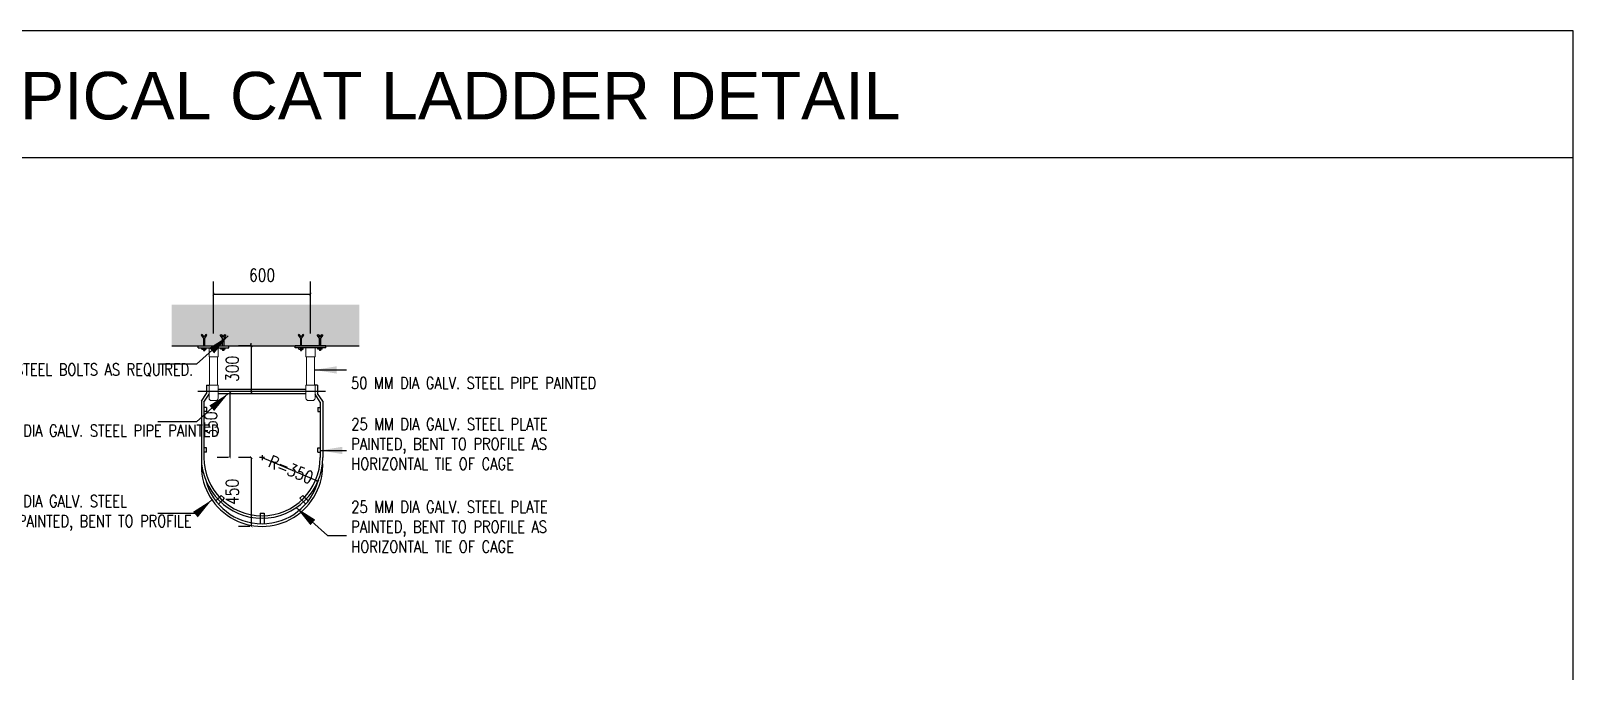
# Model space of a CAD drawing. Header units: centimetres. Extents: x -5119 to 2082, y -6603 to -947.
# Drawn here: x -355 to 2082, y -1958 to -947 of the extents above; entities that cross this region are included whole.
import ezdxf
from ezdxf.enums import TextEntityAlignment as Align

# ---------------------------------------------------------------- set-up
doc = ezdxf.new("R2010")
doc.units = ezdxf.units.CM
doc.header["$LTSCALE"] = 100
doc.header["$MEASUREMENT"] = 0
for name, color, linetype in [('A807-Details-Railing and Cat ladder$0$A-CONC', 5, 'Continuous'), ('A807-Details-Railing and Cat ladder$0$A-GRID', 5, 'Continuous'), ('A807-Details-Railing and Cat ladder$0$A-HATH-CONC', 253, 'Continuous'), ('A807-Details-Railing and Cat ladder$0$A-LEAD', 8, 'Continuous'), ('A807-Details-Railing and Cat ladder$0$A-LITE', 2, 'Continuous'), ('A807-Details-Railing and Cat ladder$0$A-MATEL', 3, 'Continuous'), ('A807-Details-Railing and Cat ladder$0$A-STAIR', 9, 'Continuous'), ('A807-Details-Railing and Cat ladder$0$D-RAIL-WORK_03$0$A-NOTE', 3, 'Continuous'), ('A807-Details-Railing and Cat ladder$0$LITE3', 8, 'Continuous'), ('SHEET', 1, 'Continuous'), ('TEXT', 3, 'Continuous'), ('WALL', 7, 'Continuous')]:
    doc.layers.add(name, color=color, linetype=linetype)
doc.layers.add('A807-Details-Railing and Cat ladder$0$A-RAIL', color=4, linetype='Continuous', lineweight=18)
doc.styles.add('A807-Details-Railing and Cat ladder$0$ARIAL', font='arial.ttf', dxfattribs={"width": 0.9})
doc.styles.add('A807-Details-Railing and Cat ladder$0$D-RAIL-WORK_03$0$NOTES', font='romans.shx', dxfattribs={"width": 0.8})
doc.styles.add('A807-Details-Railing and Cat ladder$0$DIM1', font='simplex.shx', dxfattribs={"width": 0.8})
doc.styles.add('ART', font='arial.ttf')
doc.dimstyles.new('A807-Details-Railing and Cat ladder$0$A-20-DIM-INT', dxfattribs={"dimscale": 20, "dimtxt": 2.5, "dimasz": 0.2, "dimexe": 1, "dimexo": 1, "dimgap": 1, "dimtad": 1, "dimlfac": 0.001, "dimdsep": 46, "dimtxsty": 'A807-Details-Railing and Cat ladder$0$ARIAL', "dimblk": 'A807-Details-Railing and Cat ladder$0$_ARCHTICK', "dimcen": 0.025, "dimclrd": 8, "dimclre": 8, "dimclrt": 7, "dimazin": 2, "dimtfac": 1, "dimtix": 1, "dimtmove": 2, "dimatfit": 3, "dimfxl": 1, "dimtolj": 1, "dimtzin": 0, "dimlwd": -1, "dimlwe": -1, "dimarcsym": 0})
doc.dimstyles.new('A807-Details-Railing and Cat ladder$0$SC10', dxfattribs={"dimscale": 0.1, "dimtxt": 200, "dimasz": 100, "dimexe": 100, "dimexo": 60, "dimgap": 100, "dimtad": 1, "dimlfac": 0.001, "dimdsep": 46, "dimtxsty": 'A807-Details-Railing and Cat ladder$0$DIM1', "dimblk": 'A807-Details-Railing and Cat ladder$0$_ARCHTICK', "dimcen": 2.5, "dimdle": 100, "dimclrd": 8, "dimclre": 8, "dimclrt": 2, "dimadec": 0, "dimazin": 0, "dimtfac": 1, "dimtix": 1, "dimtmove": 2, "dimatfit": 3, "dimfxl": 1, "dimtolj": 1, "dimtzin": 0, "dimarcsym": 0})

# ---------------------------------------------------------------- blocks, each defined once
blk = doc.blocks.new('A807-Details-Railing and Cat ladder$0$_ARCHTICK')
at = {"color": 0, "linetype": 'ByBlock', "const_width": 0.15}
blk.add_lwpolyline([(-0.5, -0.5), (0.5, 0.5)], dxfattribs=at)
blk = doc.blocks.new('*D19')
at = {"layer": 'A807-Details-Railing and Cat ladder$0$A-HATH-CONC', "color": 8, "ltscale": 0.8, "transparency": 16777216}
for p, q in [((-41.2, -1516.6), (-60.6, -1516.6)), ((-40.6, -1516.6), (-40.6, -1620.7)), ((-42.6, -1620.7), (-60.6, -1620.7))]:
    blk.add_line(p, q, dxfattribs=at)
at = {"layer": 'Defpoints', "color": 0, "ltscale": 0.8, "transparency": 16777216}
for p in [(-21.2, -1516.6), (-40.6, -1620.7), (-22.6, -1620.7)]:
    blk.add_point(p, dxfattribs=at)
at = {"layer": 'A807-Details-Railing and Cat ladder$0$A-HATH-CONC', "color": 8, "ltscale": 0.8, "transparency": 16777216, "xscale": 4, "yscale": 4, "zscale": 4}
for p, rotation in [((-40.6, -1516.6), 90), ((-40.6, -1620.7), 270)]:
    blk.add_blockref('A807-Details-Railing and Cat ladder$0$_ARCHTICK', p, dxfattribs=dict(at, rotation=rotation))
at = {"layer": 'A807-Details-Railing and Cat ladder$0$A-HATH-CONC', "color": 7, "ltscale": 0.8, "transparency": 16777216, "insert": (-70.6, -1568.6), "char_height": 20, "attachment_point": 5, "rotation": 90, "style": 'A807-Details-Railing and Cat ladder$0$DIM1'}
blk.add_mtext('\\A1;350', dxfattribs=at)
blk = doc.blocks.new('*D20')
at = {"layer": 'A807-Details-Railing and Cat ladder$0$A-HATH-CONC', "color": 8, "ltscale": 0.8, "transparency": 16777216}
for p, q in [((-7.4, -1620.7), (-26.8, -1620.7)), ((-6.8, -1620.7), (-6.8, -1729.4)), ((-8.9, -1729.4), (-26.8, -1729.4))]:
    blk.add_line(p, q, dxfattribs=at)
at = {"layer": 'Defpoints', "color": 0, "ltscale": 0.8, "transparency": 16777216}
for p in [(12.6, -1620.7), (-6.8, -1729.4), (11.1, -1729.4)]:
    blk.add_point(p, dxfattribs=at)
at = {"layer": 'A807-Details-Railing and Cat ladder$0$A-HATH-CONC', "color": 8, "ltscale": 0.8, "transparency": 16777216, "xscale": 4, "yscale": 4, "zscale": 4}
for p, rotation in [((-6.8, -1620.7), 90), ((-6.8, -1729.4), 270)]:
    blk.add_blockref('A807-Details-Railing and Cat ladder$0$_ARCHTICK', p, dxfattribs=dict(at, rotation=rotation))
at = {"layer": 'A807-Details-Railing and Cat ladder$0$A-HATH-CONC', "color": 7, "ltscale": 0.8, "transparency": 16777216, "insert": (-36.8, -1675), "char_height": 20, "attachment_point": 5, "rotation": 90, "style": 'A807-Details-Railing and Cat ladder$0$DIM1'}
blk.add_mtext('\\A1;450', dxfattribs=at)
blk = doc.blocks.new('*D21')
at = {"layer": 'A807-Details-Railing and Cat ladder$0$A-HATH-CONC', "color": 8, "ltscale": 0.8, "transparency": 16777216}
blk.add_line((10.2, -1620.7), (98.6, -1657.8), dxfattribs=at)
at = {"layer": 'Defpoints', "color": 0, "ltscale": 0.8, "transparency": 16777216}
for p in [(10.2, -1620.7), (98.6, -1657.8)]:
    blk.add_point(p, dxfattribs=at)
at = {"layer": 'A807-Details-Railing and Cat ladder$0$A-HATH-CONC', "color": 8, "ltscale": 0.8, "transparency": 16777216, "xscale": 4, "yscale": 4, "zscale": 4, "rotation": 337.2695317521992}
blk.add_blockref('A807-Details-Railing and Cat ladder$0$_ARCHTICK', (98.6, -1657.8), dxfattribs=at)
at = {"layer": 'A807-Details-Railing and Cat ladder$0$A-HATH-CONC', "color": 7, "ltscale": 0.8, "transparency": 16777216, "insert": (55.9, -1639.9), "char_height": 20, "attachment_point": 5, "rotation": 337.2695, "style": 'A807-Details-Railing and Cat ladder$0$DIM1'}
blk.add_mtext('\\A1;R=350', dxfattribs=at)
blk = doc.blocks.new('*D22')
at = {"layer": 'A807-Details-Railing and Cat ladder$0$A-HATH-CONC', "color": 8, "ltscale": 0.8, "transparency": 16777216}
for p, q in [((-66.4, -1424.9), (-66.4, -1342.5)), ((-66.4, -1362.5), (86.7, -1362.5)), ((86.7, -1424.9), (86.7, -1342.5))]:
    blk.add_line(p, q, dxfattribs=at)
at = {"layer": 'Defpoints', "color": 0, "ltscale": 0.8, "transparency": 16777216}
for p in [(86.7, -1362.5), (-66.4, -1444.9), (86.7, -1444.9)]:
    blk.add_point(p, dxfattribs=at)
at = {"layer": 'A807-Details-Railing and Cat ladder$0$A-HATH-CONC', "color": 8, "ltscale": 0.8, "transparency": 16777216, "xscale": 4, "yscale": 4, "zscale": 4, "rotation": 180}
blk.add_blockref('A807-Details-Railing and Cat ladder$0$_ARCHTICK', (-66.4, -1362.5), dxfattribs=at)
at = {"layer": 'A807-Details-Railing and Cat ladder$0$A-HATH-CONC', "color": 8, "ltscale": 0.8, "transparency": 16777216, "xscale": 4, "yscale": 4, "zscale": 4}
blk.add_blockref('A807-Details-Railing and Cat ladder$0$_ARCHTICK', (86.7, -1362.5), dxfattribs=at)
at = {"layer": 'A807-Details-Railing and Cat ladder$0$A-HATH-CONC', "color": 7, "ltscale": 0.8, "transparency": 16777216, "insert": (10.2, -1332.5), "char_height": 20, "attachment_point": 5, "style": 'A807-Details-Railing and Cat ladder$0$DIM1'}
blk.add_mtext('\\A1;600', dxfattribs=at)
blk = doc.blocks.new('*D23')
at = {"layer": 'A807-Details-Railing and Cat ladder$0$A-HATH-CONC', "color": 8, "ltscale": 0.8, "transparency": 16777216}
for p, q in [((-7.6, -1444.3), (-26.8, -1444.3)), ((-6.8, -1444.3), (-6.8, -1440.3)), ((-6.8, -1444.3), (-6.8, -1516.6)), ((-8.7, -1516.6), (-26.8, -1516.6)), ((-6.8, -1516.6), (-6.8, -1520.6))]:
    blk.add_line(p, q, dxfattribs=at)
at = {"layer": 'Defpoints', "color": 0, "ltscale": 0.8, "transparency": 16777216}
for p in [(12.4, -1444.3), (-6.8, -1516.6), (11.3, -1516.6)]:
    blk.add_point(p, dxfattribs=at)
at = {"layer": 'A807-Details-Railing and Cat ladder$0$A-HATH-CONC', "color": 8, "ltscale": 0.8, "transparency": 16777216, "xscale": 4, "yscale": 4, "zscale": 4}
for p, rotation in [((-6.8, -1444.3), 270), ((-6.8, -1516.6), 90)]:
    blk.add_blockref('A807-Details-Railing and Cat ladder$0$_ARCHTICK', p, dxfattribs=dict(at, rotation=rotation))
at = {"layer": 'A807-Details-Railing and Cat ladder$0$A-HATH-CONC', "color": 7, "ltscale": 0.8, "transparency": 16777216, "insert": (-36.8, -1480.5), "char_height": 20, "attachment_point": 5, "rotation": 90, "style": 'A807-Details-Railing and Cat ladder$0$DIM1'}
blk.add_mtext('\\A1;300', dxfattribs=at)

msp = doc.modelspace()

# ---------------------------------------------------------------- hatches: boundary and pattern name
at = {"layer": 'A807-Details-Railing and Cat ladder$0$A-HATH-CONC', "ltscale": 0.8}
msp.add_hatch(color=256, dxfattribs=at).paths.add_polyline_path([(163.763, -1444.331), (-132.552, -1444.331), (-132.552, -1379.169), (163.763, -1379.169)])

# ---------------------------------------------------------------- linework, layer by layer
at = {"layer": 'A807-Details-Railing and Cat ladder$0$A-CONC'}
msp.add_line((-132.552, -1444.331), (163.763, -1444.331), dxfattribs=at)
at = {"layer": 'A807-Details-Railing and Cat ladder$0$A-GRID', "ltscale": 0.5}
msp.add_line((110.189, -1516.592), (-91.128, -1516.592), dxfattribs=at)
at = {"layer": 'A807-Details-Railing and Cat ladder$0$A-HATH-CONC', "ltscale": 0.8}
for p, q in [((14.178, -1620.705), (6.294, -1620.705)), ((10.183, -1616.71), (10.183, -1624.7))]:
    msp.add_line(p, q, dxfattribs=at)
at = {"layer": 'A807-Details-Railing and Cat ladder$0$A-LITE'}
for p, q in [((-90.564, -1444.331), (-42.198, -1444.331)), ((-90.564, -1447.429), (-90.564, -1444.331)), ((-90.564, -1447.429), (-42.198, -1447.429)), ((-84.698, -1449.495), (-84.698, -1447.429)), ((-84.698, -1449.495), (-82.417, -1449.495)), ((-82.417, -1447.429), (-82.417, -1451.561)), ((-82.417, -1451.561), (-80.352, -1451.561)), ((-80.352, -1447.429), (-80.352, -1451.561)), ((-80.352, -1449.495), (-78.071, -1449.495)), ((-78.071, -1449.495), (-78.071, -1447.429)), ((-54.691, -1449.495), (-54.691, -1447.429)), ((-52.41, -1449.495), (-54.691, -1449.495)), ((-52.41, -1447.429), (-52.41, -1451.561)), ((-50.344, -1451.561), (-52.41, -1451.561)), ((-50.344, -1447.429), (-50.344, -1451.561)), ((-48.064, -1449.495), (-50.344, -1449.495)), ((-48.064, -1449.495), (-48.064, -1447.429)), ((-42.198, -1447.429), (-42.198, -1444.331)), ((110.93, -1444.331), (62.564, -1444.331)), ((62.564, -1447.429), (62.564, -1444.331)), ((110.93, -1447.429), (62.564, -1447.429)), ((68.43, -1449.495), (68.43, -1447.429)), ((68.43, -1449.495), (70.711, -1449.495)), ((70.711, -1447.429), (70.711, -1451.561)), ((70.711, -1451.561), (72.776, -1451.561)), ((72.776, -1447.429), (72.776, -1451.561)), ((72.776, -1449.495), (75.057, -1449.495)), ((75.057, -1449.495), (75.057, -1447.429)), ((98.437, -1449.495), (98.437, -1447.429)), ((100.718, -1449.495), (98.437, -1449.495)), ((100.718, -1447.429), (100.718, -1451.561)), ((102.783, -1451.561), (100.718, -1451.561)), ((102.783, -1447.429), (102.783, -1451.561)), ((105.064, -1449.495), (102.783, -1449.495)), ((105.064, -1449.495), (105.064, -1447.429)), ((110.93, -1447.429), (110.93, -1444.331))]:
    msp.add_line(p, q, dxfattribs=at)
for points in [[(-80.352, -1444.331), (-80.352, -1431.937), (-76.947, -1427.495), (-78.586, -1426.239), (-81.384, -1429.889), (-84.182, -1426.239), (-85.822, -1427.495), (-82.417, -1431.937), (-82.417, -1444.331)], [(-52.41, -1444.331), (-52.41, -1431.937), (-55.815, -1427.495), (-54.175, -1426.239), (-51.377, -1429.889), (-48.579, -1426.239), (-46.94, -1427.495), (-50.344, -1431.937), (-50.344, -1444.331)], [(72.776, -1444.331), (72.776, -1431.937), (76.181, -1427.495), (74.541, -1426.239), (71.743, -1429.889), (68.946, -1426.239), (67.306, -1427.495), (70.711, -1431.937), (70.711, -1444.331)], [(100.718, -1444.331), (100.718, -1431.937), (97.313, -1427.495), (98.953, -1426.239), (101.751, -1429.889), (104.548, -1426.239), (106.188, -1427.495), (102.783, -1431.937), (102.783, -1444.331)]]:
    msp.add_lwpolyline(points, dxfattribs=at)
at = {"layer": 'A807-Details-Railing and Cat ladder$0$A-MATEL'}
for p, q in [((-77.606, -1506.236), (-73.61, -1506.236)), ((-77.606, -1506.236), (-77.606, -1519.451)), ((97.972, -1506.236), (93.977, -1506.236)), ((97.972, -1506.236), (97.972, -1519.451)), ((-85.703, -1531.845), (-77.606, -1519.451)), ((-85.703, -1531.845), (-85.703, -1620.705)), ((-81.708, -1533.034), (-73.56, -1520.564)), ((-81.708, -1533.034), (-81.708, -1620.705)), ((102.074, -1533.034), (93.927, -1520.564)), ((106.069, -1531.845), (97.972, -1519.451)), ((102.074, -1533.034), (102.074, -1620.705)), ((106.069, -1531.845), (106.069, -1620.705)), ((-77.606, -1541.755), (-81.601, -1541.755)), ((-77.606, -1548.147), (-81.601, -1548.147)), ((-77.606, -1541.755), (-77.606, -1548.147)), ((98.078, -1541.755), (102.074, -1541.755)), ((98.078, -1541.755), (98.078, -1548.147)), ((98.078, -1548.147), (102.074, -1548.147)), ((-77.606, -1605.592), (-81.601, -1605.592)), ((-77.606, -1611.984), (-77.606, -1605.592)), ((98.078, -1605.592), (102.074, -1605.592)), ((98.078, -1611.984), (98.078, -1605.592)), ((-77.606, -1611.984), (-81.601, -1611.984)), ((98.078, -1611.984), (102.074, -1611.984)), ((-54.173, -1680.572), (-56.998, -1683.397)), ((-49.653, -1685.092), (-54.173, -1680.572)), ((70.019, -1685.092), (74.539, -1680.572)), ((74.539, -1680.572), (77.365, -1683.398)), ((-49.653, -1685.092), (-52.478, -1687.917)), ((70.019, -1685.092), (72.844, -1687.917)), ((6.994, -1708.544), (13.386, -1708.544)), ((6.994, -1708.544), (6.994, -1712.54)), ((13.386, -1708.544), (13.386, -1712.54))]:
    msp.add_line(p, q, dxfattribs=at)
at = {"layer": 'A807-Details-Railing and Cat ladder$0$A-MATEL', "color": 2}
for p, q in [((72.844, -1687.917), (79.146, -1694.219)), ((77.365, -1683.398), (83.22, -1689.253)), ((6.994, -1712.54), (6.994, -1725.325)), ((13.386, -1712.54), (13.386, -1725.324))]:
    msp.add_line(p, q, dxfattribs=at)
at = {"layer": 'A807-Details-Railing and Cat ladder$0$A-MATEL'}
for radius in [95.886, 91.891]:
    msp.add_arc((10.183, -1620.705), radius, 180, 0, dxfattribs=at)
at = {"layer": 'A807-Details-Railing and Cat ladder$0$A-MATEL', "color": 2}
for radius, start, end in [(95.886, 176.177446, 3.822554), (91.891, 194.461433, 345.538567)]:
    msp.add_arc((10.183, -1633.49), radius, start, end, dxfattribs=at)
at = {"layer": 'A807-Details-Railing and Cat ladder$0$A-RAIL'}
for p, q in [((-73.61, -1447.429), (-73.61, -1461.863)), ((-73.61, -1461.863), (-59.151, -1461.863)), ((-72.578, -1506.236), (-72.578, -1461.863)), ((-60.184, -1506.236), (-60.184, -1461.863)), ((-59.151, -1461.863), (-59.151, -1447.429)), ((79.517, -1461.863), (79.517, -1447.429)), ((93.977, -1461.863), (79.517, -1461.863)), ((80.55, -1506.236), (80.55, -1461.863)), ((92.944, -1506.236), (92.944, -1461.863)), ((93.977, -1447.429), (93.977, -1461.863))]:
    msp.add_line(p, q, dxfattribs=at)
for points in [[(-59.151, -1506.236), (-73.61, -1506.236), (-73.61, -1526.681, 0.41421356), (-69.479, -1530.812), (-63.282, -1530.812, 0.41421356), (-59.151, -1526.681)], [(93.977, -1506.236), (79.517, -1506.236), (79.517, -1526.681, 0.41421356), (83.649, -1530.812), (89.845, -1530.812, 0.41421356), (93.977, -1526.681)]]:
    msp.add_lwpolyline(points, format="xyb", close=True, dxfattribs=at)
at = {"layer": 'A807-Details-Railing and Cat ladder$0$A-STAIR'}
for p, q in [((79.517, -1513.36), (-59.151, -1513.36)), ((-59.151, -1519.557), (79.517, -1519.557))]:
    msp.add_line(p, q, dxfattribs=at)
at = {"layer": 'A807-Details-Railing and Cat ladder$0$LITE3'}
for p, q in [((-56.985, -1683.398), (-62.84, -1689.253)), ((-52.464, -1687.917), (-58.766, -1694.219))]:
    msp.add_line(p, q, dxfattribs=at)
at = {"layer": 'SHEET', "color": 2}
msp.add_lwpolyline([(-5119.37, -6602.957), (2081.606, -6602.847), (2081.606, -946.701), (-5119.37, -946.811)], close=True, dxfattribs=at)
at = {"layer": 'WALL', "color": 3}
msp.add_line((-5119.37, -1146.731), (2081.606, -1146.843), dxfattribs=at)

# ---------------------------------------------------------------- texts
at = {"layer": 'A807-Details-Railing and Cat ladder$0$D-RAIL-WORK_03$0$A-NOTE', "char_height": 18.8192, "width": 375.12277, "attachment_point": 7, "style": 'A807-Details-Railing and Cat ladder$0$D-RAIL-WORK_03$0$NOTES'}
for s, insert in [('GALV. STEEL BOLTS AS REQUIRED.', (-444.502, -1492.917)), ('50 MM DIA GALV. STEEL PIPE PAINTED', (150.804, -1512.352)), ('25 MM DIA GALV. STEEL PLATE PAINTED, BENT TO PROFILE AS HORIZONTAL TIE OF CAGE', (151.223, -1640.05)), ('25 MM DIA GALV. STEEL PIPE PAINTED', (-444.502, -1587.664)), ('25 MM DIA GALV. STEEL\\PPLATE PAINTED, BENT TO PROFILE', (-444.502, -1736.176)), ('25 MM DIA GALV. STEEL PLATE PAINTED, BENT TO PROFILE AS HORIZONTAL TIE OF CAGE', (151.223, -1770.899))]:
    msp.add_mtext(s, dxfattribs=dict(at, insert=insert))
at = {"layer": 'TEXT', "style": 'ART'}
msp.add_text('TYPICAL CAT LADDER DETAIL', height=75, dxfattribs=at).set_placement((256.398, -1049.037), align=Align.MIDDLE_CENTER)

# ---------------------------------------------------------------- dimensions: what is measured, and where the dimension line sits
at = {"layer": 'A807-Details-Railing and Cat ladder$0$A-HATH-CONC', "ltscale": 0.8}
dim = msp.add_linear_dim(base=(86.747, -1362.512), p1=(-66.381, -1444.893), p2=(86.747, -1444.893), text='600', dimstyle='A807-Details-Railing and Cat ladder$0$A-20-DIM-INT', override={"dimtxt": 1, "dimtxsty": 'A807-Details-Railing and Cat ladder$0$DIM1'}, dxfattribs=at)
dim.commit()
dim.dimension.update_dxf_attribs({"geometry": '*D22', "text_midpoint": (10.183, -1332.512)})
for base, p1, p2, text, picture, middle in [((-6.787, -1516.592), (12.399, -1444.331), (11.25, -1516.592), '300', '*D23', (-36.787, -1480.461)), ((-40.618, -1620.705), (-21.212, -1516.592), (-22.581, -1620.705), '350', '*D19', (-70.618, -1568.648)), ((-6.787, -1729.376), (12.619, -1620.705), (11.068, -1729.376), '450', '*D20', (-36.787, -1675.04))]:
    dim = msp.add_linear_dim(base=base, p1=p1, p2=p2, angle=90, text=text, dimstyle='A807-Details-Railing and Cat ladder$0$A-20-DIM-INT', override={"dimtxt": 1, "dimtxsty": 'A807-Details-Railing and Cat ladder$0$DIM1'}, dxfattribs=at)
    dim.commit()
    dim.dimension.update_dxf_attribs({"geometry": picture, "text_midpoint": middle})
dim = msp.add_radius_dim(center=(10.183, -1620.705), mpoint=(98.622, -1657.755), text='R=350', dimstyle='A807-Details-Railing and Cat ladder$0$A-20-DIM-INT', override={"dimtxt": 1, "dimtxsty": 'A807-Details-Railing and Cat ladder$0$DIM1'}, dxfattribs=at)
dim.commit()
dim.dimension.update_dxf_attribs({"geometry": '*D21', "text_midpoint": (55.89, -1639.853), "dimtype": 164})

# ---------------------------------------------------------------- leaders
at = {"layer": 'A807-Details-Railing and Cat ladder$0$A-LEAD', "color": 5}
for points in [[(-43.147, -1428.549), (-93.283, -1473.159), (-154.36, -1473.159)], [(92.944, -1482.318), (134.901, -1482.318), (143.831, -1482.318)], [(-43.147, -1519.557), (-93.283, -1564.167), (-154.36, -1564.167)], [(102.074, -1609.494), (133.482, -1609.494), (143.831, -1609.494)], [(-69.063, -1687.472), (-93.11, -1708.995), (-154.532, -1708.995)], [(64.328, -1699.841), (113.476, -1743.83), (143.831, -1743.83)]]:
    msp.add_leader(points, dimstyle='A807-Details-Railing and Cat ladder$0$SC10', override={"dimasz": 350}, dxfattribs=at)

doc.saveas('drawing.dxf')
